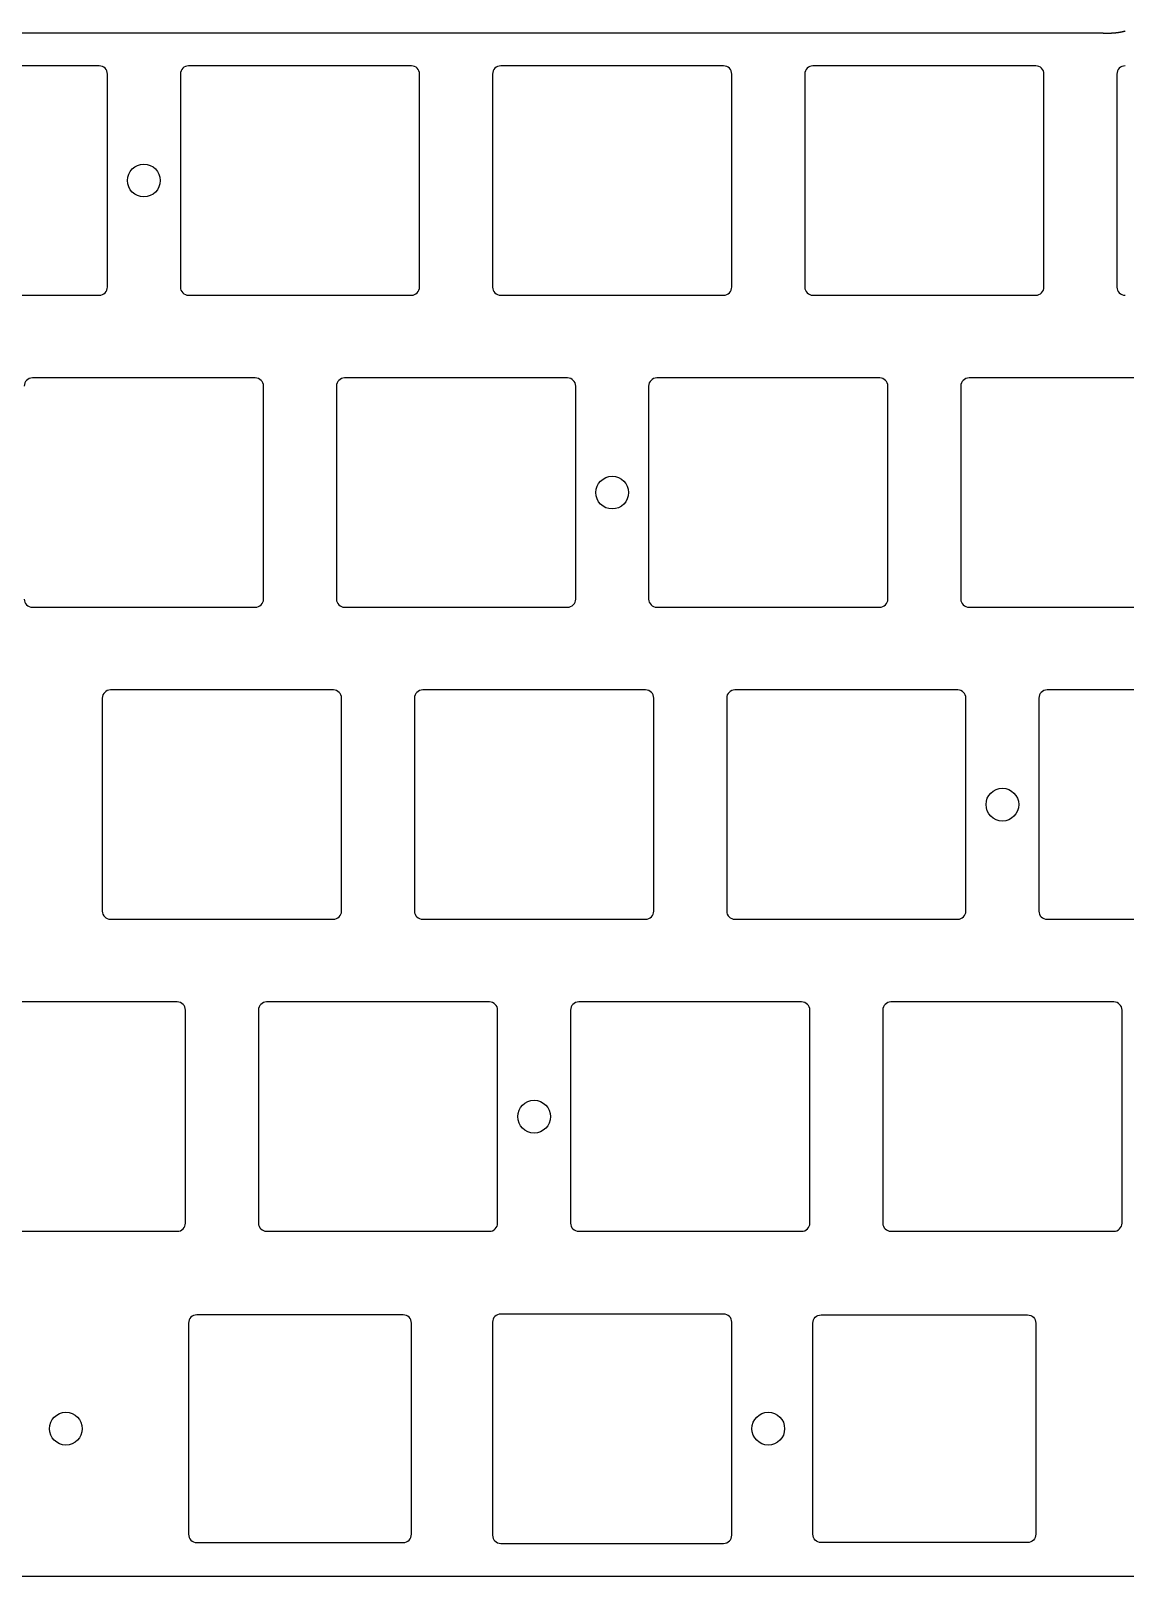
# Model space of a CAD drawing. Header units: millimetres. Extents: x -9 to 276, y -92 to 16.
# Drawn here: x 59.8 to 126.5, y -85.2 to 9.1 of the extents above; entities that cross this region are included whole.
import ezdxf

# ---------------------------------------------------------------- set-up
doc = ezdxf.new("R2010")
doc.units = ezdxf.units.MM
doc.layers.get('0').update_dxf_attribs({"linetype": 'CONTINUOUS'})
doc.layers.add('Edge.Cuts', color=53, linetype='CONTINUOUS', true_color=0xc8a339)

msp = doc.modelspace()

# ---------------------------------------------------------------- linework, layer by layer
for points in [[(69.4, -82.65, 0.414212391), (69.9, -83.15), (82.5, -83.15, 0.414212391), (83, -82.65), (83, -69.75, 0.414212391), (82.5, -69.25), (69.9, -69.25, 0.414212391), (69.4, -69.75)], [(102.55, -82.7), (102.55, -69.7, 0.414213562), (102.05, -69.2), (88.45, -69.2, 0.414212391), (87.95, -69.7), (87.95, -82.7, 0.414212391), (88.45, -83.2), (102.05, -83.2, 0.414213562)], [(107.5, -82.65), (107.5, -69.75, -0.414213562), (108, -69.25), (120.6, -69.25, -0.414213562), (121.1, -69.75), (121.1, -82.65, -0.414213562), (120.6, -83.15), (108, -83.15, -0.414213562)]]:
    msp.add_lwpolyline(points, format="xyb", close=True)
for centre in [(61.9125, -76.2), (104.775, -76.2)]:
    msp.add_circle(centre, 1)
at = {"layer": 'Edge.Cuts', "linetype": 'CONTINUOUS'}
for p, q in [((125.209361, 9), (36.715638, 9)), ((125.209361, 9), (125.253561, 9.000006)), ((125.253561, 9.000006), (125.298122, 9.000051)), ((125.298122, 9.000051), (125.320537, 9.0001)), ((125.320537, 9.0001), (125.343041, 9.000173)), ((125.343041, 9.000173), (125.365633, 9.000275)), ((125.365633, 9.000275), (125.388313, 9.000411)), ((125.388313, 9.000411), (125.411082, 9.000585)), ((125.411082, 9.000585), (125.433937, 9.000803)), ((125.433937, 9.000803), (125.456879, 9.001069)), ((125.456879, 9.001069), (125.479908, 9.001387)), ((125.479908, 9.001387), (125.503023, 9.001764)), ((125.503023, 9.001764), (125.526223, 9.002203)), ((125.526223, 9.002203), (125.549509, 9.00271)), ((125.549509, 9.00271), (125.572879, 9.003289)), ((125.572879, 9.003289), (125.596334, 9.003945)), ((125.596334, 9.003945), (125.608093, 9.004303)), ((125.608093, 9.004303), (125.619873, 9.004683)), ((125.619873, 9.004683), (125.631673, 9.005084)), ((125.631673, 9.005084), (125.643495, 9.005507)), ((125.643495, 9.005507), (125.655337, 9.005953)), ((125.655337, 9.005953), (125.6672, 9.006423)), ((125.6672, 9.006423), (125.679084, 9.006917)), ((125.679084, 9.006917), (125.690988, 9.007436)), ((125.690988, 9.007436), (125.702913, 9.00798)), ((125.702913, 9.00798), (125.714859, 9.008549)), ((125.714859, 9.008549), (125.726824, 9.009146)), ((125.726824, 9.009146), (125.738811, 9.009769)), ((125.738811, 9.009769), (125.750817, 9.01042)), ((125.750817, 9.01042), (125.762844, 9.011099)), ((125.762844, 9.011099), (125.774891, 9.011808)), ((125.774891, 9.011808), (125.786959, 9.012545)), ((125.786959, 9.012545), (125.799046, 9.013313)), ((125.799046, 9.013313), (125.811154, 9.014112)), ((125.811154, 9.014112), (125.823282, 9.014942)), ((125.823282, 9.014942), (125.835429, 9.015804)), ((125.835429, 9.015804), (125.847597, 9.016698)), ((125.847597, 9.016698), (125.859784, 9.017625)), ((125.859784, 9.017625), (125.871992, 9.018586)), ((125.871992, 9.018586), (125.884219, 9.019582)), ((125.884219, 9.019582), (125.896465, 9.020612)), ((125.896465, 9.020612), (125.908732, 9.021678)), ((125.908732, 9.021678), (125.921018, 9.02278)), ((125.921018, 9.02278), (125.933324, 9.023919)), ((125.933324, 9.023919), (125.945649, 9.025095)), ((125.945649, 9.025095), (125.957994, 9.026309)), ((125.957994, 9.026309), (125.970358, 9.027562)), ((125.970358, 9.027562), (125.982741, 9.028854)), ((125.982741, 9.028854), (125.995144, 9.030185)), ((125.995144, 9.030185), (126.007566, 9.031557)), ((126.007566, 9.031557), (126.020007, 9.03297)), ((126.020007, 9.03297), (126.032467, 9.034424)), ((126.032467, 9.034424), (126.044947, 9.035921)), ((126.044947, 9.035921), (126.057445, 9.03746)), ((126.057445, 9.03746), (126.069963, 9.039043)), ((126.069963, 9.039043), (126.082499, 9.040669)), ((126.082499, 9.040669), (126.095055, 9.042341)), ((126.095055, 9.042341), (126.107629, 9.044057)), ((126.107629, 9.044057), (126.120222, 9.045819)), ((126.120222, 9.045819), (126.132834, 9.047627)), ((126.132834, 9.047627), (126.145464, 9.049483)), ((126.145464, 9.049483), (126.158113, 9.051386)), ((126.158113, 9.051386), (126.17078, 9.053337)), ((126.17078, 9.053337), (126.183467, 9.055337)), ((126.183467, 9.055337), (126.196171, 9.057386)), ((126.196171, 9.057386), (126.208894, 9.059485)), ((126.208894, 9.059485), (126.221636, 9.061635)), ((126.221636, 9.061635), (126.234395, 9.063836)), ((126.234395, 9.063836), (126.247173, 9.066089)), ((126.247173, 9.066089), (126.259969, 9.068394)), ((126.259969, 9.068394), (126.272784, 9.070753)), ((126.272784, 9.070753), (126.285616, 9.073164)), ((126.285616, 9.073164), (126.298466, 9.07563)), ((126.298466, 9.07563), (126.311335, 9.078151)), ((126.311335, 9.078151), (126.324221, 9.080728)), ((126.324221, 9.080728), (126.337126, 9.08336)), ((126.337126, 9.08336), (126.350048, 9.086049)), ((126.350048, 9.086049), (126.362988, 9.088795)), ((126.362988, 9.088795), (126.375945, 9.091598)), ((126.375945, 9.091598), (126.388921, 9.094461)), ((126.388921, 9.094461), (126.401914, 9.097382)), ((126.401914, 9.097382), (126.414924, 9.100363)), ((126.414924, 9.100363), (126.427952, 9.103404)), ((126.427952, 9.103404), (126.440998, 9.106506)), ((126.440998, 9.106506), (126.454061, 9.109669)), ((126.454061, 9.109669), (126.467141, 9.112894)), ((126.467141, 9.112894), (126.480239, 9.116182)), ((126.480239, 9.116182), (126.493354, 9.119534)), ((126.493354, 9.119534), (126.506486, 9.122949)), ((126.506486, 9.122949), (126.519635, 9.126428)), ((126.519635, 9.126428), (126.532802, 9.129973)), ((126.532802, 9.129973), (126.545985, 9.133583)), ((126.545985, 9.133583), (126.559186, 9.137259)), ((63.95, 7), (50.35, 7)), ((83, 7), (69.4, 7)), ((102.05, 7), (88.45, 7)), ((121.1, 7), (107.5, 7)), ((64.45, -6.5), (64.45, 6.5)), ((68.9, 6.5), (68.9, -6.5)), ((83.5, -6.5), (83.5, 6.5)), ((87.95, 6.5), (87.95, -6.5)), ((102.55, -6.5), (102.55, 6.5)), ((107, 6.5), (107, -6.5)), ((121.6, -6.5), (121.6, 6.5)), ((126.05, 6.5), (126.05, -6.5)), ((50.35, -7), (63.95, -7)), ((69.4, -7), (83, -7)), ((88.45, -7), (102.05, -7)), ((107.5, -7), (121.1, -7)), ((73.475, -12.05), (59.875, -12.05)), ((92.525, -12.05), (78.925, -12.05)), ((111.575, -12.05), (97.975, -12.05)), ((130.625, -12.05), (117.025, -12.05)), ((73.975, -25.55), (73.975, -12.55)), ((78.425, -12.55), (78.425, -25.55)), ((93.025, -25.55), (93.025, -12.55)), ((97.475, -12.55), (97.475, -25.55)), ((112.075, -25.55), (112.075, -12.55)), ((116.525, -12.55), (116.525, -25.55)), ((59.875, -26.05), (73.475, -26.05)), ((78.925, -26.05), (92.525, -26.05)), ((97.975, -26.05), (111.575, -26.05)), ((117.025, -26.05), (130.625, -26.05)), ((78.2375, -31.1), (64.6375, -31.1)), ((97.2875, -31.1), (83.6875, -31.1)), ((116.3375, -31.1), (102.7375, -31.1)), ((135.3875, -31.1), (121.7875, -31.1)), ((64.1375, -31.6), (64.1375, -44.6)), ((78.7375, -44.6), (78.7375, -31.6)), ((83.1875, -31.6), (83.1875, -44.6)), ((97.7875, -44.6), (97.7875, -31.6)), ((102.2375, -31.6), (102.2375, -44.6)), ((116.8375, -44.6), (116.8375, -31.6)), ((121.2875, -31.6), (121.2875, -44.6)), ((64.6375, -45.1), (78.2375, -45.1)), ((83.6875, -45.1), (97.2875, -45.1)), ((102.7375, -45.1), (116.3375, -45.1)), ((121.7875, -45.1), (135.3875, -45.1)), ((68.7125, -50.15), (55.1125, -50.15)), ((69.2125, -63.65), (69.2125, -50.65)), ((73.6625, -50.65), (73.6625, -63.65)), ((87.7625, -50.15), (74.1625, -50.15)), ((88.2625, -63.65), (88.2625, -50.65)), ((92.7125, -50.65), (92.7125, -63.65)), ((106.8125, -50.15), (93.2125, -50.15)), ((107.3125, -63.65), (107.3125, -50.65)), ((111.7625, -50.65), (111.7625, -63.65)), ((125.8625, -50.15), (112.2625, -50.15)), ((126.3625, -63.65), (126.3625, -50.65)), ((55.1125, -64.15), (68.7125, -64.15)), ((74.1625, -64.15), (87.7625, -64.15)), ((93.2125, -64.15), (106.8125, -64.15)), ((112.2625, -64.15), (125.8625, -64.15)), ((48.621888, -85.2), (218.078111, -85.2))]:
    msp.add_line(p, q, dxfattribs=at)
at = {"layer": 'Edge.Cuts'}
for centre in [(66.675, 0), (95.25, -19.05), (119.0625, -38.1), (90.4875, -57.15)]:
    msp.add_circle(centre, 1, dxfattribs=at)
for centre, radius, start, end in [((63.95, 6.5), 0.5, 0, 90), ((69.4001, 6.4999), 0.5001, 90.01145499, 179.98854314), ((83, 6.5), 0.5, 0, 90), ((88.4501, 6.4999), 0.5001, 90.01145499, 179.98854314), ((102.05, 6.5), 0.5, 0, 90), ((107.5001, 6.4999), 0.5001, 90.01145499, 179.98854314), ((121.1, 6.5), 0.5, 0, 90), ((126.5501, 6.4999), 0.5001, 90.01145499, 179.98854314), ((63.9501, -6.5001), 0.4999, -90.01146333, 0.01146145), ((69.4, -6.5), 0.5, -180, -90), ((83.0001, -6.5001), 0.4999, -90.01146333, 0.01146145), ((88.45, -6.5), 0.5, -180, -90), ((102.0501, -6.5001), 0.4999, -90.01146333, 0.01146145), ((107.5, -6.5), 0.5, -180, -90), ((121.1001, -6.5001), 0.4999, -90.01146333, 0.01146145), ((126.55, -6.5), 0.5, -180, -90), ((59.8751, -12.5501), 0.5001, 90.01145499, 179.98854314), ((73.475, -12.55), 0.5, 0, 90), ((78.9251, -12.5501), 0.5001, 90.01145499, 179.98854314), ((92.525, -12.55), 0.5, 0, 90), ((97.9751, -12.5501), 0.5001, 90.01145499, 179.98854314), ((111.575, -12.55), 0.5, 0, 90), ((117.0251, -12.5501), 0.5001, 90.01145499, 179.98854314), ((59.875, -25.55), 0.5, -180, -90), ((73.4751, -25.5501), 0.4999, -90.01146333, 0.01146145), ((78.925, -25.55), 0.5, -180, -90), ((92.5251, -25.5501), 0.4999, -90.01146333, 0.01146145), ((97.975, -25.55), 0.5, -180, -90), ((111.5751, -25.5501), 0.4999, -90.01146333, 0.01146145), ((117.025, -25.55), 0.5, -180, -90), ((64.6376, -31.6001), 0.5001, 90.01145499, 179.98854314), ((78.2375, -31.6), 0.5, 0, 90), ((83.6876, -31.6001), 0.5001, 90.01145499, 179.98854314), ((97.2875, -31.6), 0.5, 0, 90), ((102.7376, -31.6001), 0.5001, 90.01145499, 179.98854314), ((116.3375, -31.6), 0.5, 0, 90), ((121.7876, -31.6001), 0.5001, 90.01145499, 179.98854314), ((64.6375, -44.6), 0.5, -180, -90), ((78.2376, -44.6001), 0.4999, -90.01146333, 0.01146145), ((83.6875, -44.6), 0.5, -180, -90), ((97.2876, -44.6001), 0.4999, -90.01146333, 0.01146145), ((102.7375, -44.6), 0.5, -180, -90), ((116.3376, -44.6001), 0.4999, -90.01146333, 0.01146145), ((121.7875, -44.6), 0.5, -180, -90), ((68.7125, -50.65), 0.5, 0, 90), ((74.1626, -50.6501), 0.5001, 90.01145499, 179.98854314), ((87.7625, -50.65), 0.5, 0, 90), ((93.2126, -50.6501), 0.5001, 90.01145499, 179.98854314), ((106.8125, -50.65), 0.5, 0, 90), ((112.2626, -50.6501), 0.5001, 90.01145499, 179.98854314), ((125.8625, -50.65), 0.5, 0, 90), ((68.7126, -63.6501), 0.4999, -90.01146333, 0.01146145), ((74.1625, -63.65), 0.5, -180, -90), ((87.7626, -63.6501), 0.4999, -90.01146333, 0.01146145), ((93.2125, -63.65), 0.5, -180, -90), ((106.8126, -63.6501), 0.4999, -90.01146333, 0.01146145), ((112.2625, -63.65), 0.5, -180, -90), ((125.8626, -63.6501), 0.4999, -90.01146333, 0.01146145)]:
    msp.add_arc(centre, radius, start, end, dxfattribs=at)

doc.saveas('drawing.dxf')
